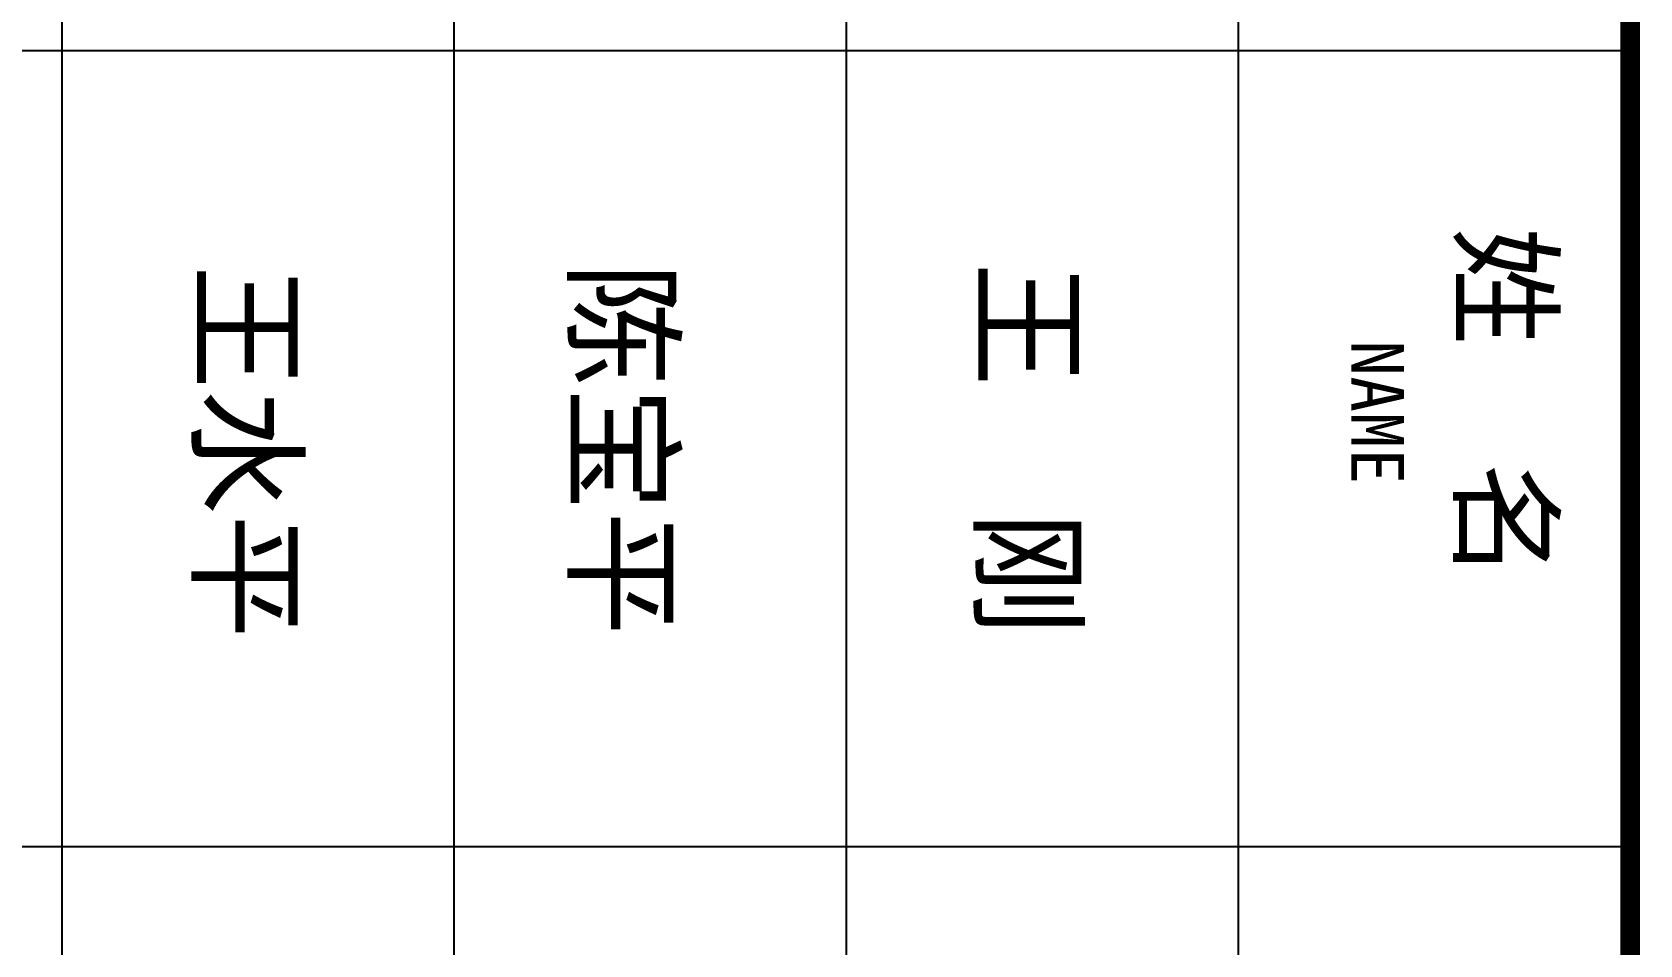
# Model space of a CAD drawing. Extents: x 40002367 to 40460080, y 192184 to 372766.
# Drawn here: x 40304536 to 40311508, y 259195 to 263152 of the extents above; entities that cross this region are included whole.
import ezdxf

# ---------------------------------------------------------------- set-up
doc = ezdxf.new("R2010")
doc.units = 0
doc.header["$LTSCALE"] = 1000
doc.header["$MEASUREMENT"] = 0
doc.layers.get('0').update_dxf_attribs({"linetype": 'CONTINUOUS'})
doc.layers.add('PUB_TEXT', color=7, linetype='CONTINUOUS')
doc.layers.add('PUB_TITLE', color=4, linetype='CONTINUOUS')
doc.styles.add('TQ', font='')
doc.styles.get('TQ').set_extended_font_data('SimSun')

# ---------------------------------------------------------------- blocks, each defined once
blk = doc.blocks.new('tk0')
at = {"layer": 'PUB_TITLE'}
for p, q in [((32854180.8, -1261723.5), (32854180.8, -1249823.5)), ((32857631.8, -1261723.5), (32857631.8, -1249823.5)), ((32850066.8, -1251523.5), (32861286.8, -1251523.5)), ((32850066.8, -1253223.5), (32861286.8, -1253223.5)), ((32850066.8, -1254923.5), (32861286.8, -1254923.5)), ((32850066.8, -1256623.5), (32861286.8, -1256623.5))]:
    blk.add_line(p, q, dxfattribs=at)
at = {"layer": 'PUB_TITLE', "lineweight": 40, "const_width": 85}
blk.add_lwpolyline([(32850066.8, -1249823.5), (32861286.8, -1249823.5)], dxfattribs=at)
at = {"layer": 'PUB_TEXT', "style": 'TQ'}
for s, p in [('王  刚', (32855097.7, -1252630.4)), ('陈宝平', (32855097.7, -1254389.9)), ('王水平', (32855109.8, -1256019.3))]:
    blk.add_text(s, height=396, dxfattribs=at).set_placement(p)
at = {"layer": 'PUB_TEXT', "attachment_point": 1, "style": 'TQ'}
for s, insert, char_height, width in [('姓  名', (32854946.3, -1250177.3), 374, 2324.969), ('NAME', (32855436.2, -1250803.3), 229.5, 4799.1)]:
    blk.add_mtext(s, dxfattribs=dict(at, insert=insert, char_height=char_height, width=width))

msp = doc.modelspace()

# ---------------------------------------------------------------- block references
at = {"rotation": 270}
msp.add_blockref('tk0', (41561288.6, 33117252.4), dxfattribs=at)

doc.saveas('drawing.dxf')
